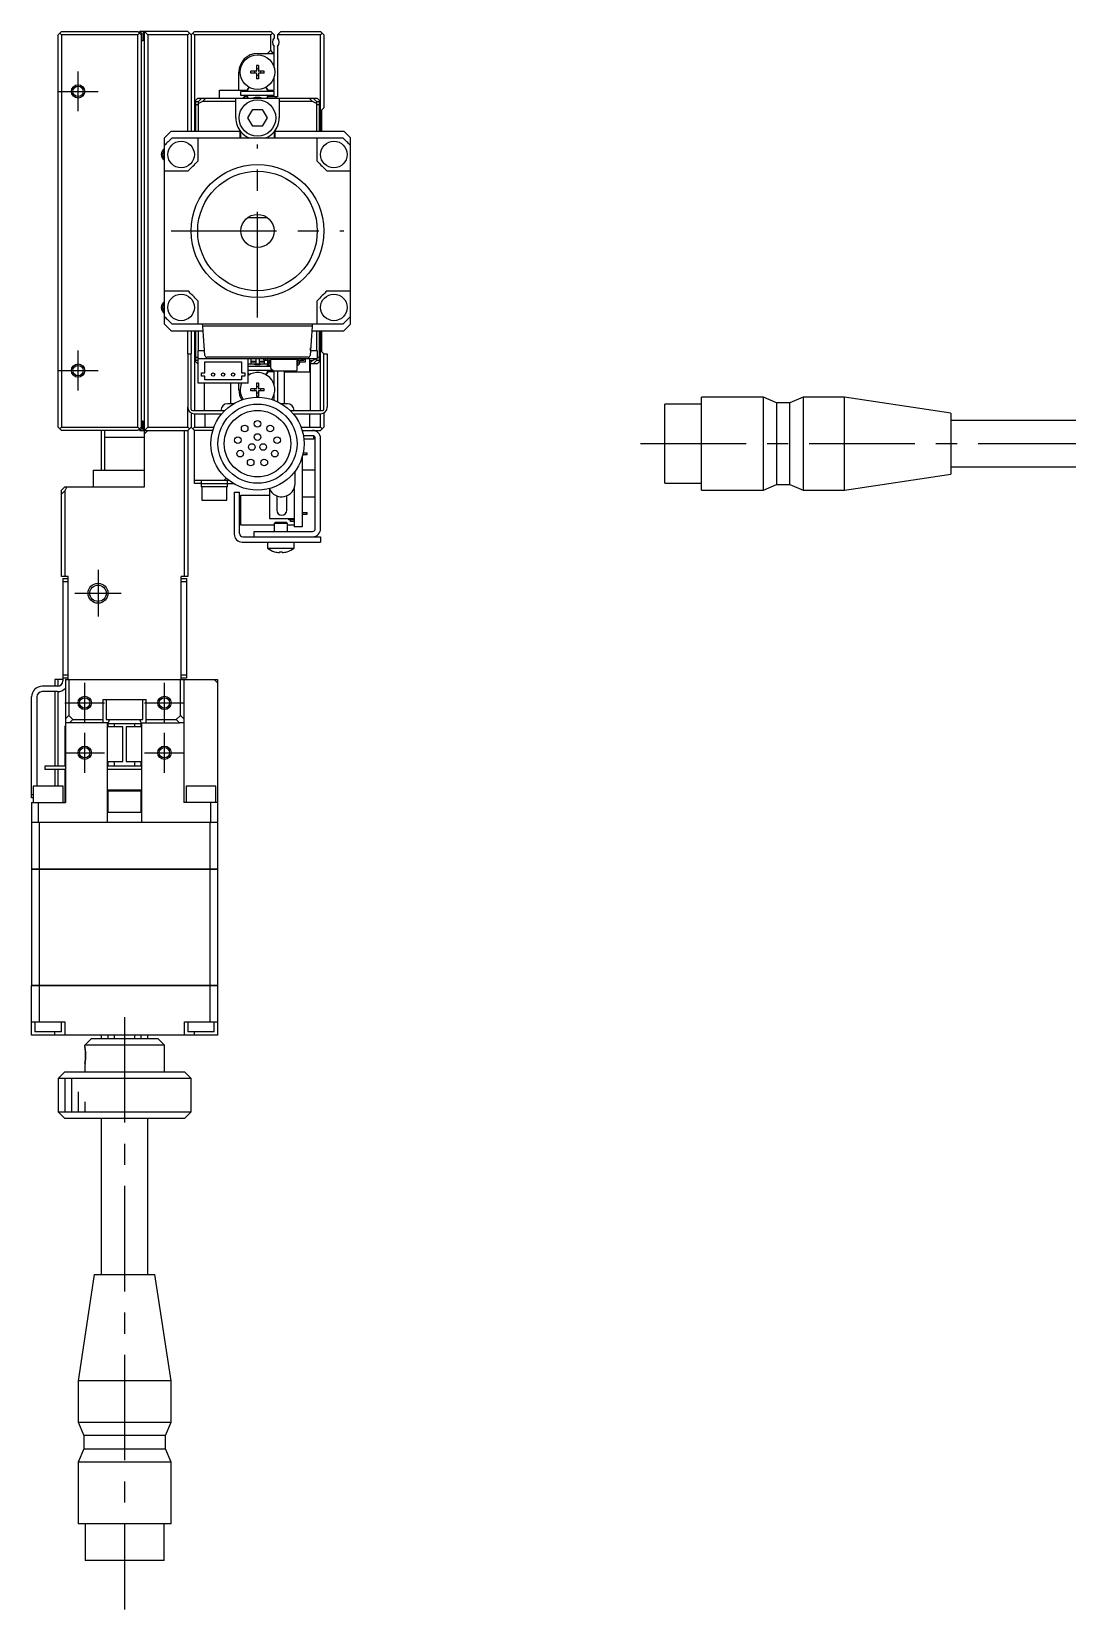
# Model space of a CAD drawing. Extents: x -1 to 743, y -8 to 429.
# Drawn here: x 399.3 to 555.2, y 95.5 to 332.9 of the extents above; entities that cross this region are included whole.
import ezdxf

# ---------------------------------------------------------------- set-up
doc = ezdxf.new("R2010")
doc.units = 0
doc.header["$LTSCALE"] = 0.5
doc.linetypes.add('CENTER', pattern=[50.8, 31.75, -6.35, 6.35, -6.35])
for name, color, linetype in [('MSM_CENTER', 1, 'CENTER'), ('MSM_CONTINUOUS', 7, 'CONTINUOUS'), ('MSM_NARROW', 5, 'CONTINUOUS')]:
    doc.layers.add(name, color=color, linetype=linetype)

msp = doc.modelspace()

# ---------------------------------------------------------------- linework, layer by layer
at = {"layer": 'MSM_CENTER'}
for p, q in [((406.309415, 320.907618), (406.309415, 326.907618)), ((403.309415, 323.907618), (409.309415, 323.907618)), ((433.309416, 289.907618), (433.309416, 315.907618)), ((420.309416, 302.907618), (446.309416, 302.907618)), ((406.309415, 278.907618), (406.309415, 284.907618)), ((403.309415, 281.907618), (409.309415, 281.907618)), ((633.826201, 270.907618), (488.826201, 270.907618)), ((409.309415, 251.907618), (409.309415, 244.907618)), ((405.809415, 248.407618), (412.809415, 248.407618)), ((407.309416, 228.907618), (407.309416, 234.907618)), ((419.309416, 228.907618), (419.309416, 234.907618)), ((404.309416, 231.907618), (410.309416, 231.907618)), ((416.309416, 231.907618), (422.309416, 231.907618)), ((407.309416, 221.407618), (407.309416, 227.407618)), ((419.309416, 221.407618), (419.309416, 227.407618)), ((404.309416, 224.407618), (410.309416, 224.407618)), ((416.309416, 224.407618), (422.309416, 224.407618)), ((413.309416, 184.636076), (413.309416, 95.528239))]:
    msp.add_line(p, q, dxfattribs=at)
at = {"layer": 'MSM_CONTINUOUS'}
for p, q in [((403.809415, 332.907618), (403.309415, 332.407618)), ((403.309415, 273.407618), (403.309415, 332.407618)), ((403.809415, 332.407618), (403.559415, 332.657618)), ((403.809415, 332.907618), (415.309415, 332.907618)), ((403.809415, 332.407618), (403.809415, 273.407618)), ((415.309415, 332.407618), (403.809415, 332.407618)), ((415.309415, 332.907618), (415.809415, 332.407618)), ((415.559415, 332.657618), (415.309415, 332.407618)), ((415.309415, 273.407618), (415.309415, 332.407618)), ((415.409415, 332.807618), (415.609415, 332.807618)), ((415.509415, 332.807618), (415.609415, 332.907618)), ((422.809415, 332.907618), (415.609415, 332.907618)), ((415.809415, 332.407618), (415.809415, 273.407618)), ((415.909415, 331.807618), (415.909415, 332.507618)), ((416.084415, 332.907618), (416.084415, 331.507618)), ((416.809415, 332.407618), (416.309415, 332.907618)), ((416.309415, 264.407618), (416.309415, 332.907618)), ((416.809415, 332.407618), (416.809415, 273.407618)), ((422.809415, 332.407618), (416.809415, 332.407618)), ((422.809415, 332.907618), (423.309415, 332.407618)), ((423.059415, 332.657618), (422.809415, 332.407618)), ((422.809415, 317.907618), (422.809415, 332.407618)), ((423.309415, 332.407618), (423.809415, 332.907618)), ((423.309415, 332.407618), (423.309415, 317.907618)), ((423.809415, 332.407618), (423.559415, 332.657618)), ((423.809415, 332.907618), (435.309415, 332.907618)), ((435.309415, 332.407618), (423.809415, 332.407618)), ((423.809415, 332.407618), (423.809415, 317.907618)), ((435.309415, 332.907618), (435.809415, 332.407618)), ((435.559415, 332.657618), (435.309415, 332.407618)), ((435.309415, 330.107618), (435.309415, 332.407618)), ((435.809415, 332.407618), (435.809415, 331.969056)), ((436.309415, 332.407618), (436.809415, 332.907618)), ((436.309415, 332.407618), (436.309415, 331.969056)), ((442.809415, 332.407618), (436.309415, 332.407618)), ((436.809415, 332.907618), (442.809415, 332.907618)), ((442.809415, 332.907618), (443.309415, 332.407618)), ((443.059415, 332.657618), (442.809415, 332.407618)), ((442.809415, 317.907618), (442.809415, 332.407618)), ((443.309415, 332.407618), (443.309415, 321.407618)), ((416.084415, 331.507618), (415.809415, 331.507618)), ((435.309415, 330.107618), (434.809415, 329.607618)), ((435.662968, 329.607618), (435.309415, 330.107618)), ((435.809415, 327.521761), (435.809415, 330.64618)), ((436.309415, 330.64618), (436.309415, 323.107618)), ((433.454415, 327.807618), (433.164415, 327.807618)), ((433.164415, 327.807618), (433.164415, 327.012618)), ((433.309415, 329.607618), (435.809415, 329.607618)), ((433.454415, 327.807618), (433.454415, 327.012618)), ((430.509415, 324.107618), (430.509415, 326.807618)), ((432.309415, 326.662618), (432.309415, 326.952618)), ((433.104415, 326.952618), (432.309415, 326.952618)), ((433.104415, 326.662618), (432.309415, 326.662618)), ((432.839408, 326.952618), (432.839408, 326.662618)), ((433.454415, 327.277625), (433.164415, 327.277625)), ((433.164415, 326.602618), (433.164415, 325.807618)), ((433.164415, 326.337612), (433.454415, 326.337612)), ((433.454415, 325.807618), (433.164415, 325.807618)), ((433.454415, 326.602618), (433.454415, 325.807618)), ((434.309415, 326.952618), (433.514415, 326.952618)), ((434.309415, 326.662618), (433.514415, 326.662618)), ((433.779421, 326.952618), (433.779421, 326.662618)), ((434.309415, 326.662618), (434.309415, 326.952618)), ((435.809415, 324.107618), (435.809415, 326.093475)), ((424.309415, 322.907618), (423.809415, 322.407618)), ((424.309415, 322.907618), (442.309415, 322.907618)), ((424.409414, 322.407618), (424.909414, 322.907618)), ((424.809415, 322.807619), (424.809415, 322.907618)), ((425.521786, 322.907618), (425.021786, 322.407618)), ((427.609415, 324.107618), (431.759344, 324.107618)), ((427.609415, 322.907618), (427.609415, 324.107618)), ((430.059415, 319.907618), (430.059415, 322.907618)), ((435.809415, 323.907618), (430.809415, 323.907618)), ((430.809415, 323.307618), (430.809415, 323.907618)), ((435.809415, 323.307618), (430.809415, 323.307618)), ((431.109415, 322.907618), (431.309415, 323.107618)), ((431.309415, 323.107618), (431.309415, 322.907618)), ((431.759344, 323.107618), (431.309415, 323.107618)), ((431.759344, 324.107618), (431.930355, 324.403819)), ((431.759344, 323.107618), (431.874814, 322.907618)), ((434.688474, 324.403819), (434.859485, 324.107618)), ((434.744015, 322.907618), (434.859485, 323.107618)), ((434.859485, 324.107618), (435.809415, 324.107618)), ((436.309415, 323.107618), (434.859485, 323.107618)), ((435.809415, 323.307618), (435.809415, 323.907618)), ((436.084415, 323.107618), (436.084415, 322.907618)), ((436.559415, 322.907618), (436.559415, 319.907618)), ((441.597043, 322.407618), (441.097043, 322.907618)), ((441.709416, 322.907618), (442.209416, 322.407618)), ((441.809415, 322.807619), (441.809415, 322.907618)), ((442.809415, 322.407618), (442.309415, 322.907618)), ((424.009415, 322.407618), (424.409414, 322.407618)), ((424.009415, 317.907618), (424.009415, 322.407618)), ((424.409414, 321.907618), (424.009415, 321.907618)), ((425.021786, 322.407618), (424.409414, 322.101431)), ((424.409414, 317.907618), (424.409414, 322.407618)), ((430.059415, 322.407618), (425.021786, 322.407618)), ((431.866039, 319.907618), (432.587727, 321.157618)), ((432.587727, 321.157618), (434.031102, 321.157618)), ((434.031102, 321.157618), (434.75279, 319.907618)), ((441.597043, 322.407618), (436.559415, 322.407618)), ((442.209416, 322.101432), (441.597043, 322.407618)), ((442.209416, 322.407618), (442.609415, 322.407618)), ((442.209416, 322.407618), (442.209416, 317.907618)), ((442.609415, 321.907618), (442.209416, 321.907618)), ((442.609415, 322.407618), (442.609415, 317.907618)), ((443.309415, 321.407618), (442.959415, 321.057618)), ((442.959415, 321.057618), (442.959415, 317.907618)), ((432.587727, 318.657618), (431.866039, 319.907618)), ((434.031102, 318.657618), (432.587727, 318.657618)), ((434.75279, 319.907618), (434.031102, 318.657618)), ((420.309416, 317.907618), (419.309416, 316.907618)), ((419.309416, 288.907618), (419.309416, 316.907618)), ((420.309416, 317.907618), (430.709416, 317.907618)), ((420.464183, 316.907618), (446.154648, 316.907618)), ((424.309416, 316.907618), (424.309416, 313.407618)), ((430.709416, 316.907618), (430.709416, 317.907618)), ((430.819938, 316.907618), (430.819938, 317.818359)), ((435.798893, 317.818361), (435.798893, 316.907618)), ((435.909416, 317.907618), (446.309416, 317.907618)), ((435.909416, 317.907618), (435.909416, 316.907618)), ((442.309416, 313.407618), (442.309416, 316.907618)), ((447.309416, 316.907618), (446.309416, 317.907618)), ((447.309416, 288.907618), (447.309416, 316.907618)), ((422.809416, 311.907618), (419.309416, 311.907618)), ((447.309416, 311.907618), (443.809416, 311.907618)), ((434.809416, 304.907618), (431.809416, 304.907618)), ((419.309416, 293.907618), (422.809416, 293.907618)), ((424.309416, 292.407618), (424.309416, 288.907618)), ((442.309416, 288.907618), (442.309416, 292.407618)), ((443.809416, 293.907618), (447.309416, 293.907618)), ((419.309416, 288.907618), (420.309416, 287.907618)), ((420.309416, 287.907618), (425.129342, 287.907618)), ((446.154648, 288.907618), (420.464183, 288.907618)), ((422.809415, 284.407618), (422.809415, 287.907618)), ((423.309415, 287.907618), (423.309415, 284.407618)), ((423.809415, 287.907618), (423.809415, 275.907618)), ((424.009415, 283.407618), (424.009415, 287.907618)), ((424.409414, 284.907618), (424.409414, 287.907618)), ((425.080394, 288.607618), (425.059416, 288.907618)), ((425.389535, 284.186691), (425.080394, 288.607618)), ((441.538438, 288.607618), (425.080394, 288.607618)), ((441.538438, 288.607618), (441.229296, 284.186691)), ((441.489489, 287.907618), (446.309416, 287.907618)), ((441.559416, 288.907618), (441.538438, 288.607618)), ((442.209416, 287.907618), (442.209416, 284.907618)), ((442.609415, 287.907618), (442.609415, 283.407618)), ((442.809415, 275.907618), (442.809415, 287.907618)), ((442.959415, 287.907618), (442.959415, 284.757618)), ((446.309416, 287.907618), (447.309416, 288.907618)), ((424.309414, 284.907618), (424.309414, 283.707618)), ((424.309414, 284.907618), (425.339123, 284.907618)), ((425.309414, 285.33248), (425.309414, 284.907618)), ((441.279708, 284.907618), (442.309414, 284.907618)), ((441.309414, 284.907618), (441.309414, 285.332423)), ((442.309414, 284.907618), (442.309414, 283.707618)), ((422.809416, 284.407618), (422.809416, 276.407618)), ((422.809416, 284.407618), (423.309416, 284.407618)), ((423.309416, 276.107618), (423.309416, 284.407618)), ((423.809415, 283.407618), (424.309415, 282.907618)), ((424.009415, 283.907618), (424.309414, 283.907618)), ((424.384414, 283.407618), (424.009415, 283.407618)), ((424.309414, 283.707618), (442.309414, 283.707618)), ((424.309415, 282.907618), (424.384414, 282.907618)), ((424.384414, 280.007618), (424.384414, 283.707618)), ((425.384414, 281.557618), (425.384414, 283.207618)), ((425.384414, 283.207618), (430.884414, 283.207618)), ((440.930027, 283.907618), (425.688804, 283.907618)), ((430.884414, 283.207618), (430.884414, 281.557618)), ((431.884414, 280.007618), (431.884414, 283.707618)), ((431.884414, 282.907618), (434.903083, 282.907618)), ((435.311914, 282.507618), (431.884414, 282.507618)), ((432.309414, 283.707618), (432.309414, 282.907618)), ((433.059414, 283.282618), (432.309414, 283.282618)), ((433.059414, 283.157618), (432.309414, 283.157618)), ((433.059414, 283.707618), (433.059414, 282.907618)), ((433.559414, 283.707618), (433.559414, 282.907618)), ((434.309414, 283.282618), (433.559414, 283.282618)), ((434.309414, 283.157618), (433.559414, 283.157618)), ((434.261914, 283.477618), (434.261914, 283.707618)), ((434.261914, 283.477618), (434.771914, 283.477618)), ((434.309414, 283.477618), (434.309414, 282.907618)), ((434.511914, 283.477618), (434.511914, 283.707618)), ((434.578309, 283.477618), (434.578309, 283.707618)), ((434.859485, 282.707618), (434.744015, 282.907618)), ((434.809414, 283.707618), (434.809414, 283.705481)), ((434.809414, 283.470321), (434.809414, 282.907618)), ((434.871914, 283.282618), (434.809414, 283.282618)), ((434.871914, 283.157618), (434.809414, 283.157618)), ((434.859485, 282.707618), (435.311914, 282.707618)), ((434.871914, 283.377618), (434.871914, 283.047618)), ((435.101914, 283.047618), (435.101914, 283.377618)), ((435.311914, 283.282618), (435.101914, 283.282618)), ((435.311914, 283.157618), (435.101914, 283.157618)), ((435.201914, 282.947618), (435.311914, 282.947618)), ((435.201914, 282.717618), (435.311914, 282.717618)), ((435.311914, 282.24904), (435.311914, 283.507618)), ((435.411914, 283.607618), (439.111914, 283.607618)), ((435.996914, 283.707618), (435.996914, 283.607618)), ((436.559417, 283.707618), (436.559417, 283.607618)), ((437.409414, 283.707618), (437.409414, 283.607618)), ((437.531914, 283.707618), (437.531914, 283.607618)), ((439.211914, 283.507618), (439.211914, 281.927618)), ((439.421914, 283.157618), (439.211914, 283.157618)), ((439.211914, 282.947618), (439.321914, 282.947618)), ((439.211914, 282.717618), (439.321914, 282.717618)), ((439.421914, 283.047618), (439.421914, 283.377618)), ((439.531914, 283.707618), (439.531914, 283.623586)), ((439.651914, 283.377618), (439.651914, 283.047618)), ((440.484414, 283.157618), (439.651914, 283.157618)), ((439.751914, 283.477618), (440.261914, 283.477618)), ((439.945518, 283.707618), (439.945518, 283.477618)), ((440.011914, 283.707618), (440.011914, 283.477618)), ((440.261914, 283.707618), (440.261914, 283.477618)), ((440.484414, 283.707618), (440.484414, 283.157618)), ((441.209414, 281.707618), (441.209414, 283.707618)), ((441.209414, 283.407618), (441.597043, 283.407618)), ((441.209414, 283.019989), (441.597043, 283.407618)), ((442.309415, 282.907618), (441.209414, 282.907618)), ((441.309416, 275.907618), (441.309416, 282.907618)), ((441.597043, 283.407618), (442.197043, 283.707618)), ((442.209416, 283.407618), (441.709416, 282.907618)), ((441.809415, 282.907618), (441.809415, 283.007617)), ((442.209416, 283.707618), (442.209416, 283.407618)), ((442.609415, 283.407618), (442.209416, 283.407618)), ((442.309414, 283.907618), (442.609415, 283.907618)), ((442.309415, 282.907618), (442.809415, 283.407618)), ((442.959415, 284.757618), (443.309415, 284.407618)), ((443.309416, 284.407618), (443.809416, 284.407618)), ((443.309416, 276.107618), (443.309416, 284.407618)), ((443.809416, 284.407618), (443.809416, 276.407618)), ((424.884414, 281.557618), (425.384414, 281.557618)), ((424.884414, 281.057618), (424.884414, 281.557618)), ((425.384414, 281.057618), (424.884414, 281.057618)), ((425.384414, 280.507618), (425.384414, 281.057618)), ((430.884414, 280.507618), (425.384414, 280.507618)), ((430.884414, 281.557618), (431.384414, 281.557618)), ((431.384414, 281.057618), (430.884414, 281.057618)), ((430.884414, 281.057618), (430.884414, 280.507618)), ((431.384414, 281.557618), (431.384414, 281.057618)), ((435.611914, 281.907618), (431.884414, 281.907618)), ((431.930355, 281.411418), (431.884414, 281.490991)), ((434.859485, 281.707618), (434.688474, 281.411418)), ((435.809415, 281.707618), (434.859485, 281.707618)), ((435.662624, 281.856908), (435.341203, 282.178329)), ((439.111914, 281.827618), (435.733335, 281.827618)), ((435.809415, 279.721761), (435.809415, 281.707618)), ((436.309415, 281.827618), (436.309415, 277.232174)), ((437.309416, 281.827618), (437.309416, 276.907618)), ((437.409414, 281.827618), (437.409414, 281.707618)), ((437.409414, 281.707618), (441.209414, 281.707618)), ((431.884414, 280.007618), (424.384414, 280.007618)), ((425.309416, 280.007618), (425.309416, 275.907618)), ((429.309416, 276.907618), (429.309416, 280.007618)), ((430.509415, 279.007618), (430.509415, 280.007618)), ((432.309415, 278.862618), (432.309415, 279.152618)), ((433.104415, 279.152618), (432.309415, 279.152618)), ((433.104415, 278.862618), (432.309415, 278.862618)), ((432.839408, 279.152618), (432.839408, 278.862618)), ((433.454415, 280.007618), (433.164415, 280.007618)), ((433.164415, 280.007618), (433.164415, 279.212618)), ((433.454415, 279.477625), (433.164415, 279.477625)), ((433.164415, 278.802618), (433.164415, 278.007618)), ((433.164415, 278.537612), (433.454415, 278.537612)), ((433.454415, 278.007618), (433.164415, 278.007618)), ((433.454415, 280.007618), (433.454415, 279.212618)), ((433.454415, 278.802618), (433.454415, 278.007618)), ((434.309415, 279.152618), (433.514415, 279.152618)), ((434.309415, 278.862618), (433.514415, 278.862618)), ((433.779421, 279.152618), (433.779421, 278.862618)), ((434.309415, 278.862618), (434.309415, 279.152618)), ((435.809415, 277.445967), (435.809415, 278.293475)), ((500.132463, 263.907618), (500.132463, 277.907618)), ((509.432463, 277.907618), (500.132463, 277.907618)), ((509.432463, 263.907618), (509.432463, 277.907618)), ((511.432463, 277.057618), (509.432463, 277.907618)), ((515.432463, 277.907618), (513.432463, 277.057618)), ((515.432463, 277.907618), (515.432463, 263.907618)), ((521.632463, 277.907618), (515.432463, 277.907618)), ((521.632463, 263.907618), (521.632463, 277.907618)), ((537.632463, 275.477618), (521.632463, 277.907618)), ((422.809415, 273.407618), (422.809415, 276.407618)), ((423.309415, 275.541593), (423.309415, 273.407618)), ((423.509416, 275.907618), (428.410436, 275.907618)), ((423.809415, 275.407618), (423.809415, 273.407618)), ((423.809416, 275.407618), (427.947513, 275.407618)), ((425.409416, 275.407618), (425.409416, 273.407618)), ((427.809416, 275.407618), (427.809416, 275.237745)), ((429.703864, 276.907618), (428.809416, 276.907618)), ((437.809416, 276.907618), (436.914967, 276.907618)), ((438.208395, 275.907618), (443.109416, 275.907618)), ((438.671318, 275.407618), (442.809416, 275.407618)), ((438.809416, 275.237745), (438.809416, 275.407618)), ((441.209416, 273.407618), (441.209416, 275.407618)), ((442.809415, 273.407618), (442.809415, 275.407618)), ((443.309415, 275.541592), (443.309415, 273.407618)), ((494.632463, 264.957618), (494.632463, 276.857618)), ((500.132463, 276.857618), (494.632463, 276.857618)), ((511.432463, 277.057618), (511.432463, 264.757618)), ((513.432463, 277.057618), (511.432463, 277.057618)), ((513.432463, 264.757618), (513.432463, 277.057618)), ((537.632463, 275.477618), (537.632463, 266.337618)), ((403.309415, 273.407618), (403.809415, 272.907618)), ((403.559415, 273.157618), (403.809415, 273.407618)), ((403.809415, 273.407618), (415.309415, 273.407618)), ((415.309415, 273.407618), (415.559415, 273.157618)), ((415.809415, 273.407618), (415.309415, 272.907618)), ((415.609415, 273.007618), (415.409415, 273.007618)), ((415.609415, 272.907618), (415.509415, 273.007618)), ((416.084415, 274.307618), (415.809415, 274.307618)), ((415.909415, 273.307618), (415.909415, 274.007618)), ((416.084415, 272.907618), (416.084415, 274.307618)), ((416.309415, 272.907618), (416.809415, 273.407618)), ((416.809415, 273.407618), (422.809415, 273.407618)), ((423.309415, 273.407618), (422.809415, 272.907618)), ((422.809415, 273.407618), (423.059415, 273.157618)), ((423.809415, 272.907618), (423.309415, 273.407618)), ((423.559415, 273.157618), (423.809415, 273.407618)), ((423.809415, 273.407618), (426.771067, 273.407618)), ((439.847764, 273.407618), (442.809415, 273.407618)), ((442.809415, 273.407618), (443.059415, 273.157618)), ((443.309415, 273.407618), (442.809415, 272.907618)), ((585.632463, 274.407618), (537.632463, 274.407618)), ((415.309415, 272.907618), (403.809415, 272.907618)), ((409.809415, 272.907618), (409.809415, 266.907618)), ((410.30941, 271.907618), (416.30942, 271.907618)), ((410.309415, 272.907618), (410.309415, 266.907618)), ((415.609415, 272.907618), (422.809415, 272.907618)), ((416.309415, 272.407618), (416.809415, 272.907618)), ((422.309415, 250.907618), (422.309415, 272.907618)), ((422.809415, 272.907618), (422.809415, 250.907618)), ((426.601212, 272.907618), (423.809415, 272.907618)), ((423.809415, 264.907618), (423.809415, 272.907618)), ((440.017619, 272.907618), (442.809415, 272.907618)), ((441.609415, 272.107618), (440.205791, 272.107618)), ((441.809415, 271.607618), (440.274328, 271.607618)), ((441.809415, 271.607618), (441.809415, 272.054028)), ((442.009415, 258.107618), (442.009415, 271.707618)), ((442.809415, 258.107618), (442.809415, 271.707618)), ((440.009415, 268.880302), (440.009415, 258.407618)), ((440.118187, 269.282618), (440.809415, 269.282618)), ((440.173043, 269.532618), (440.809415, 269.532618)), ((440.809415, 269.282618), (440.809415, 269.532618)), ((408.559415, 266.907618), (416.309415, 266.907618)), ((408.559415, 266.907618), (408.559415, 264.407618)), ((438.959415, 264.907618), (438.959415, 266.775124)), ((442.009415, 266.907618), (440.009415, 266.907618)), ((521.632463, 263.907618), (537.632463, 266.337618)), ((537.632463, 267.407618), (585.632463, 267.407618)), ((403.809415, 263.907618), (404.309415, 264.407618)), ((403.809415, 250.907618), (403.809415, 263.907618)), ((404.309415, 263.795246), (403.809415, 263.295246)), ((404.615601, 264.407618), (404.309415, 263.795246)), ((404.309415, 264.407618), (416.309415, 264.407618)), ((404.309415, 263.795246), (404.309415, 250.907618)), ((423.809415, 265.407618), (428.979289, 265.407618)), ((424.809415, 264.907618), (423.809415, 264.907618)), ((424.809415, 265.407618), (424.809415, 264.407618)), ((424.809415, 264.907616), (429.703868, 264.907616)), ((428.809415, 264.407618), (424.809415, 264.407618)), ((424.909415, 264.407618), (424.909415, 262.407618)), ((428.615985, 265.714189), (428.309415, 265.407618)), ((428.709415, 262.407618), (428.709415, 264.407618)), ((428.809415, 264.407618), (428.809415, 265.545716)), ((429.809415, 263.607618), (430.609415, 263.607618)), ((429.809415, 263.607618), (429.809415, 257.307618)), ((430.609415, 257.407618), (430.609415, 263.607618)), ((435.109415, 264.143004), (435.109415, 259.657618)), ((438.809415, 264.147684), (438.809415, 258.407618)), ((494.632463, 264.957618), (500.132463, 264.957618)), ((500.132463, 263.907618), (509.432463, 263.907618)), ((509.432463, 263.907618), (511.432463, 264.757618)), ((511.432463, 264.757618), (513.432463, 264.757618)), ((513.432463, 264.757618), (515.432463, 263.907618)), ((515.432463, 263.907618), (521.632463, 263.907618)), ((424.909415, 262.407618), (428.709415, 262.407618)), ((430.809415, 258.657618), (430.809415, 263.157618)), ((430.809415, 263.157618), (435.109415, 263.157618)), ((436.209415, 263.053569), (436.209415, 260.907618)), ((437.709415, 260.907618), (437.709415, 263.053569)), ((440.009415, 262.907618), (442.009415, 262.907618)), ((435.109415, 259.657618), (438.809415, 259.657618)), ((436.009415, 259.107618), (435.809415, 258.907618)), ((437.809415, 258.907618), (435.809415, 258.907618)), ((435.809415, 258.907618), (435.809415, 257.707638)), ((436.009415, 259.107618), (437.609415, 259.107618)), ((437.809415, 258.907618), (437.609415, 259.107618)), ((437.809415, 257.707638), (437.809415, 258.907618)), ((438.009415, 259.427618), (438.009415, 259.657618)), ((438.809415, 259.427618), (438.009415, 259.427618)), ((438.259415, 259.202618), (438.259415, 259.427618)), ((438.809415, 259.202618), (438.259415, 259.202618)), ((440.009415, 260.532618), (440.809415, 260.532618)), ((440.009415, 260.282618), (440.809415, 260.282618)), ((440.809415, 260.282618), (440.809415, 260.532618)), ((435.809415, 258.657618), (430.809415, 258.657618)), ((431.109415, 256.907618), (442.809415, 256.907618)), ((432.809415, 256.907618), (432.809415, 257.707618)), ((432.809415, 257.707618), (441.609415, 257.707618)), ((438.809415, 258.657618), (437.809415, 258.657618)), ((440.009415, 258.407618), (438.809415, 258.407618)), ((442.809415, 256.907618), (442.809415, 256.107618)), ((431.009415, 256.107618), (442.809415, 256.107618)), ((434.809415, 256.107618), (434.809415, 255.209619)), ((434.809415, 255.209619), (438.809415, 255.209619)), ((435.859415, 254.651886), (435.880706, 254.651886)), ((436.609415, 254.651886), (437.009415, 254.651886)), ((436.609415, 254.520143), (436.609415, 254.651886)), ((437.009415, 254.651886), (437.009415, 254.520143)), ((437.738123, 254.651886), (437.759415, 254.651886)), ((438.809415, 255.209619), (438.809415, 256.107618)), ((404.809415, 250.907618), (403.809415, 250.907618)), ((404.009415, 250.607618), (404.809415, 250.607618)), ((404.009415, 250.607618), (404.009415, 235.207618)), ((404.809415, 250.107618), (404.009415, 250.107618)), ((404.809415, 235.407618), (404.809415, 250.907618)), ((422.809415, 250.907618), (421.809415, 250.907618)), ((421.809415, 235.407618), (421.809415, 250.907618)), ((421.809415, 250.607618), (422.609415, 250.607618)), ((422.609415, 250.107618), (421.809415, 250.107618)), ((422.609415, 250.607618), (422.609415, 235.607618)), ((402.809416, 235.407618), (402.809416, 234.407618)), ((404.009415, 235.407618), (402.809416, 235.407618)), ((403.309416, 234.413893), (403.309416, 235.407618)), ((404.009415, 236.107618), (404.809415, 236.107618)), ((404.809415, 235.607618), (404.009415, 235.607618)), ((404.409414, 235.407618), (404.809413, 235.407618)), ((404.409414, 235.407618), (404.409414, 216.907618)), ((404.809415, 235.407618), (427.309416, 235.407618)), ((404.909414, 235.407618), (404.909414, 230.019991)), ((421.709416, 230.019991), (421.709416, 235.407618)), ((421.809415, 236.107618), (422.609415, 236.107618)), ((422.609415, 235.607618), (421.809415, 235.607618)), ((422.209416, 235.407618), (422.209416, 228.907617)), ((426.809416, 235.407618), (427.309416, 234.907618)), ((427.309416, 235.407618), (427.309416, 206.917618)), ((399.309415, 217.607618), (399.309415, 232.807618)), ((400.109415, 232.807618), (400.109415, 219.407618)), ((403.209415, 234.407618), (400.909415, 234.407618)), ((403.209415, 233.607618), (400.909415, 233.607618)), ((402.809416, 233.607618), (402.809416, 222.407618)), ((403.309416, 222.407618), (403.309416, 233.610746)), ((410.059415, 232.407618), (410.059415, 228.907618)), ((410.059415, 232.407618), (416.559415, 232.407618)), ((410.559415, 232.407618), (410.559415, 229.407618)), ((416.059415, 229.407618), (416.059415, 232.407618)), ((416.559415, 228.907618), (416.559415, 232.407618)), ((404.309414, 228.407618), (404.309414, 222.407618)), ((404.409414, 228.407618), (404.309414, 228.407618)), ((404.409414, 229.519991), (404.909414, 230.019991)), ((405.021786, 228.907618), (404.409414, 228.907616)), ((404.909414, 230.019991), (405.521786, 229.407618)), ((405.521786, 229.407618), (405.021786, 228.907618)), ((410.819938, 228.907618), (405.021786, 228.907618)), ((405.521786, 229.407618), (410.059415, 229.407618)), ((410.559415, 229.407618), (416.059415, 229.407618)), ((410.709416, 228.907618), (410.709416, 213.907618)), ((410.709416, 228.807618), (415.909416, 228.807618)), ((410.809416, 228.407618), (410.709416, 228.407618)), ((413.059415, 228.307618), (410.709416, 228.307618)), ((410.809416, 228.807618), (410.809416, 228.307618)), ((411.029804, 229.407967), (410.819938, 228.907618)), ((411.809416, 228.307618), (411.809416, 228.807618)), ((413.059415, 223.107618), (413.059415, 228.307618)), ((413.559415, 228.307618), (413.559415, 223.107618)), ((415.909416, 228.307618), (413.559415, 228.307618)), ((414.809416, 228.807618), (414.809416, 228.307618)), ((415.798893, 228.907618), (415.589069, 229.407891)), ((415.798893, 228.907618), (421.597043, 228.907618)), ((415.809416, 228.307618), (415.809416, 228.807618)), ((415.909416, 228.407618), (415.809416, 228.407618)), ((415.909416, 213.907618), (415.909416, 228.907618)), ((416.559415, 229.407618), (421.097043, 229.407618)), ((421.097043, 229.407618), (421.709416, 230.019991)), ((421.597043, 228.907618), (421.097043, 229.407618)), ((422.209416, 228.907617), (421.597043, 228.907618)), ((421.709416, 230.019991), (422.209416, 229.519991)), ((422.209416, 228.907616), (422.209416, 216.907618)), ((404.409414, 222.407618), (401.309416, 222.407618)), ((401.309416, 222.407618), (401.309416, 221.907618)), ((404.409414, 221.907618), (401.309416, 221.907618)), ((402.809416, 221.907618), (402.809416, 219.407618)), ((403.309416, 219.407618), (403.309416, 221.907618)), ((404.309414, 221.907618), (404.309414, 216.907618)), ((410.709416, 223.107618), (413.059415, 223.107618)), ((415.909416, 222.407618), (410.709416, 222.407618)), ((415.909416, 221.907618), (410.709416, 221.907618)), ((410.809416, 223.107618), (410.809416, 222.407618)), ((411.809416, 222.407618), (411.809416, 223.107618)), ((413.559415, 223.107618), (415.909416, 223.107618)), ((414.809416, 223.107618), (414.809416, 222.407618)), ((415.809416, 222.407618), (415.809416, 223.107618)), ((404.059416, 219.407618), (399.559416, 219.407618)), ((399.559416, 219.407618), (399.559416, 216.907618)), ((404.059416, 216.907618), (404.059416, 219.407618)), ((410.709416, 218.807618), (415.909416, 218.807618)), ((415.909416, 218.607618), (410.709416, 218.607618)), ((410.809416, 218.607618), (410.809416, 215.407618)), ((415.809416, 215.407618), (415.809416, 218.607618)), ((427.059416, 219.407618), (422.559416, 219.407618)), ((422.559416, 219.407618), (422.559416, 216.907618)), ((427.059416, 216.907618), (427.059416, 219.407618)), ((399.309415, 218.107618), (399.559416, 218.107618)), ((399.559416, 217.607618), (399.309415, 217.607618)), ((399.309416, 216.907618), (404.409414, 216.907618)), ((399.309416, 216.907618), (399.309416, 206.917618)), ((400.309416, 216.907618), (400.309416, 213.907618)), ((427.309416, 216.907618), (422.209416, 216.907618)), ((426.309416, 213.907618), (426.309416, 216.907618)), ((427.309416, 213.907618), (399.309416, 213.907618)), ((400.464183, 213.907618), (400.464183, 206.917618)), ((415.909416, 215.407618), (410.709416, 215.407618)), ((426.154648, 213.907618), (426.154648, 206.917618)), ((399.309416, 206.917618), (427.309416, 206.917618)), ((399.309416, 206.907618), (399.309416, 189.417618)), ((427.309416, 206.907618), (399.309416, 206.907618)), ((399.319416, 206.907618), (399.319416, 206.917618)), ((400.464183, 206.907618), (400.464183, 189.417618)), ((400.468076, 206.907618), (400.468076, 206.917618)), ((426.150755, 206.907618), (426.150755, 206.917618)), ((426.154648, 206.907618), (426.154648, 189.417618)), ((427.299416, 206.907618), (427.299416, 206.917618)), ((427.309416, 206.907618), (427.309416, 189.417618)), ((399.309416, 189.417618), (427.309416, 189.417618)), ((427.309416, 189.407618), (399.309416, 189.407618)), ((399.309416, 181.907618), (399.309416, 189.407618)), ((399.319416, 189.407618), (399.319416, 189.417618)), ((400.464183, 189.407618), (400.464183, 183.907618)), ((400.468076, 189.407618), (400.468076, 189.417618)), ((426.150755, 189.407618), (426.150755, 189.417618)), ((426.154648, 189.407618), (426.154648, 183.907618)), ((427.299416, 189.407618), (427.299416, 189.417618)), ((427.309416, 189.407618), (427.309416, 181.907618)), ((399.309416, 183.907618), (404.309416, 183.907618)), ((399.809416, 183.907618), (399.809416, 182.407618)), ((403.809416, 182.407618), (403.809416, 183.907618)), ((404.309416, 183.907618), (404.309416, 181.907618)), ((422.309416, 183.907618), (427.309416, 183.907618)), ((422.309416, 181.907618), (422.309416, 183.907618)), ((422.809416, 183.907618), (422.809416, 182.407618)), ((426.809416, 182.407618), (426.809416, 183.907618)), ((427.309416, 181.907618), (399.309416, 181.907618)), ((403.809416, 182.407618), (399.809416, 182.407618)), ((402.809416, 181.907618), (402.809416, 182.407618)), ((407.309416, 180.407618), (408.309416, 181.407618)), ((408.309416, 181.407618), (418.309416, 181.407618)), ((409.809416, 181.907618), (409.809416, 181.407618)), ((410.809416, 181.907618), (410.809416, 181.407618)), ((411.809416, 181.407618), (411.809416, 181.907618)), ((414.809416, 181.907618), (414.809416, 181.407618)), ((415.809416, 181.407618), (415.809416, 181.907618)), ((416.809416, 181.407618), (416.809416, 181.907618)), ((418.309416, 181.407618), (419.309416, 180.407618)), ((426.809416, 182.407618), (422.809416, 182.407618)), ((423.809416, 181.907618), (423.809416, 182.407618)), ((419.309416, 180.407618), (407.309416, 180.407618)), ((407.309416, 180.157618), (407.309675, 180.156371)), ((419.309416, 176.407618), (419.309416, 180.407618)), ((404.309416, 176.407618), (403.309416, 175.407618)), ((404.309416, 176.407618), (422.309416, 176.407618)), ((407.309416, 177.407623), (407.309416, 176.407618)), ((423.309416, 175.407618), (422.309416, 176.407618)), ((423.309416, 175.407618), (403.309416, 175.407618)), ((403.309416, 175.407618), (403.309416, 170.407618)), ((423.309416, 170.407618), (423.309416, 175.407618)), ((403.309416, 170.407618), (423.309416, 170.407618)), ((403.309416, 170.407618), (404.309416, 169.407618)), ((422.309416, 169.407618), (404.309416, 169.407618)), ((409.809416, 169.407618), (409.809416, 145.907618)), ((416.809416, 145.907618), (416.809416, 169.407618)), ((422.309416, 169.407618), (423.309416, 170.407618)), ((408.739416, 145.907618), (406.309416, 129.907618)), ((408.739416, 145.907618), (417.879416, 145.907618)), ((420.309416, 129.907618), (417.879416, 145.907618)), ((420.309416, 129.907618), (406.309416, 129.907618)), ((406.309416, 129.907618), (406.309416, 123.707618)), ((420.309416, 123.707618), (420.309416, 129.907618)), ((406.309416, 123.707618), (420.309416, 123.707618)), ((406.309416, 123.707618), (407.159416, 121.707618)), ((419.459416, 121.707618), (420.309416, 123.707618)), ((419.459416, 121.707618), (407.159416, 121.707618)), ((407.159416, 121.707618), (407.159416, 119.707618)), ((419.459416, 119.707618), (419.459416, 121.707618)), ((407.159416, 119.707618), (406.309416, 117.707618)), ((407.159416, 119.707618), (419.459416, 119.707618)), ((420.309416, 117.707618), (419.459416, 119.707618)), ((420.309416, 117.707618), (406.309416, 117.707618)), ((406.309416, 117.707618), (406.309416, 108.407618)), ((420.309416, 108.407618), (420.309416, 117.707618)), ((420.309416, 108.407618), (406.309416, 108.407618)), ((407.359416, 108.407618), (407.359416, 102.907618)), ((419.259416, 102.907618), (419.259416, 108.407618)), ((419.259416, 102.907618), (407.359416, 102.907618))]:
    msp.add_line(p, q, dxfattribs=at)
for centre, radius in [((433.309415, 326.807618), 2.6), ((406.309415, 323.907618), 0.7835), ((433.309415, 319.907618), 2.75), ((421.809416, 314.407618), 2), ((444.809416, 314.407618), 2), ((433.309416, 302.907618), 10), ((433.309416, 302.907618), 9), ((433.309416, 302.907618), 2.5), ((421.809416, 291.407618), 2), ((444.809416, 291.407618), 2), ((406.309415, 281.907618), 0.7835), ((426.634414, 281.307618), 0.25), ((428.134414, 281.307618), 0.25), ((429.634414, 281.307618), 0.25), ((433.309416, 270.907618), 7), ((433.309416, 270.907618), 5.95), ((433.309416, 270.907618), 5), ((431.381053, 273.205752), 0.5), ((433.309416, 273.907618), 0.5), ((435.237778, 273.205752), 0.5), ((430.354992, 271.428563), 0.5), ((432.44339, 270.407618), 0.5), ((433.309416, 271.907618), 0.5), ((434.175441, 270.407618), 0.5), ((436.263839, 271.428563), 0.5), ((430.711339, 269.407618), 0.5), ((432.283355, 268.08854), 0.5), ((434.335476, 268.08854), 0.5), ((435.907492, 269.407618), 0.5), ((409.309415, 248.407618), 1.2295), ((407.309416, 231.907618), 0.7835), ((419.309416, 231.907618), 0.7835), ((407.309416, 224.407618), 0.7835), ((419.309416, 224.407618), 0.7835)]:
    msp.add_circle(centre, radius, dxfattribs=at)
for centre, radius, start, end in [((415.609415, 332.507618), 0.3, 0, 90), ((415.609415, 331.807618), 0.3, 311.810315, 0), ((436.559415, 331.307618), 1, 138.590378, 221.409622), ((435.559415, 331.307618), 1, 318.590378, 41.409622), ((433.309415, 326.807618), 2.8, 90, 180), ((433.104415, 327.012618), 0.06, 270, 0), ((433.104415, 326.602618), 0.06, 0, 90), ((433.514415, 327.012618), 0.06, 180, 270), ((433.514415, 326.602618), 0.06, 90, 180), ((433.309415, 323.607617), 1.5875, 143.802745, 169.10691), ((433.309415, 323.607617), 1.5875, 190.893016, 206.164144), ((433.424415, 323.492618), 1.75, 142.994029, 148.621726), ((433.309415, 320.407618), 2.6, 74.057631, 105.94236004), ((433.309415, 323.607617), 1.5875, 10.89309, 36.197255), ((433.194415, 323.492618), 1.75, 31.378274, 37.005971), ((433.309415, 323.607617), 1.5875, 333.835856, 349.106984), ((433.309415, 319.907618), 3.25, 180, 220.004596), ((433.309415, 319.907618), 3.25, 319.995459, 0), ((433.309416, 302.907618), 19, 132.536898, 137.463102), ((433.309558, 319.907814), 3.250236, 220.005608, 247.386449), ((433.30924, 319.907856), 3.250287, 292.605695, 319.994227), ((433.309416, 302.907618), 19, 42.536898, 47.463102), ((419.809415, 314.407618), 0.7835, 129.65481256, 230.34518744), ((410.145337, 326.071697), 19, 311.799844, 318.200156), ((456.473494, 326.071697), 19, 221.799844, 228.200156), ((419.809415, 291.407618), 0.7835, 129.65481256, 230.34518744), ((410.145337, 279.74354), 19, 41.799844, 48.200156), ((456.473494, 279.74354), 19, 131.799844, 138.200156), ((433.309416, 302.907618), 19, 222.536898, 227.463102), ((433.309416, 302.907618), 19, 312.536898, 317.463102), ((425.688804, 284.207618), 0.3, 184, 270), ((433.309415, 285.407618), 2.6, 254.057631, 285.942369), ((433.309415, 282.207617), 1.5875, 10.89309, 26.164224), ((434.771914, 283.377618), 0.33, 0, 90), ((434.771914, 283.377618), 0.1, 0, 90), ((435.201914, 283.047618), 0.33, 180, 270), ((435.201914, 283.047618), 0.1, 180, 270), ((435.411914, 283.507618), 0.1, 90, 180), ((439.111914, 283.507618), 0.1, 0, 90), ((439.321914, 283.047618), 0.1, 270, 0), ((439.321914, 283.047618), 0.33, 270, 0), ((439.751914, 283.377618), 0.33, 90, 180), ((439.751914, 283.377618), 0.1, 90, 180), ((440.930027, 284.207618), 0.3, 270, 356), ((433.309415, 282.207617), 1.5875, 206.150636, 216.197192), ((433.309415, 279.007618), 2.6, 326.300084, 123.23518272), ((433.424415, 282.322618), 1.75, 211.378274, 217.005971), ((433.309415, 282.207617), 1.5875, 323.802808, 349.106984), ((433.194415, 282.322618), 1.75, 322.994029, 328.621726), ((435.411914, 282.24904), 0.1, 180, 225), ((435.733335, 281.927618), 0.1, 225, 270), ((439.111914, 281.927618), 0.1, 270, 0), ((433.309415, 279.007618), 2.8, 180, 212.617037), ((433.309415, 279.007618), 2.6, 157.380135, 213.69990767), ((433.104415, 279.212618), 0.06, 270, 0), ((433.104415, 278.802618), 0.06, 0, 90), ((433.514415, 279.212618), 0.06, 180, 270), ((433.514415, 278.802618), 0.06, 90, 180), ((423.809416, 276.407618), 1, 180, 270), ((423.509416, 276.107618), 0.2, 180, 270), ((428.809416, 275.907618), 1, 90, 180), ((437.809416, 275.907618), 1, 0, 90), ((442.809416, 276.407618), 1, 270, 0), ((443.109416, 276.107618), 0.2, 270, 0), ((415.609415, 273.307618), 0.3, 270, 0), ((415.609415, 274.007618), 0.3, 0, 48.189685), ((441.609415, 271.707618), 1.2, 0, 90), ((441.609415, 271.707618), 0.4, 0, 90), ((428.809416, 266.907618), 1, 208.998818, 233.130031), ((437.809416, 266.907618), 1, 305.731739, 331.001182), ((436.959415, 264.907618), 2, 202.462315, 0), ((436.959415, 260.907618), 0.75, 180, 0), ((431.009415, 257.307618), 1.2, 180, 270), ((431.109415, 257.407618), 0.5, 180, 270), ((441.609415, 258.107618), 1.2, 270, 0), ((441.609415, 258.107618), 0.4, 270, 0), ((436.809415, 257.707618), 3.2, 231.317813, 252.729995), ((436.809415, 257.707618), 3.193744, 253.094742, 266.40965), ((436.809415, 257.707618), 3.193744, 273.59035, 286.905258), ((436.809415, 257.707618), 3.2, 287.270005, 308.682187), ((403.209415, 235.207618), 0.8, 270, 0), ((400.909415, 232.807618), 1.6, 90, 180), ((400.909415, 232.807618), 0.8, 90, 180), ((403.209415, 235.207618), 1.6, 270, 318.590324), ((401.440523, 178.907618), 6.000533, 347.976385, 12.023615)]:
    msp.add_arc(centre, radius, start, end, dxfattribs=at)
at = {"layer": 'MSM_NARROW'}
for p, q in [((407.364568, 177.646192), (407.309416, 177.407623)), ((404.309416, 175.407618), (404.309416, 170.407618)), ((405.309416, 175.407618), (405.309416, 170.407618)), ((406.309416, 173.407618), (406.309416, 170.407618)), ((407.309416, 171.907618), (407.309416, 170.407618))]:
    msp.add_line(p, q, dxfattribs=at)
for centre, radius in [((406.309415, 323.907618), 1), ((406.309415, 281.907618), 1), ((409.309415, 248.407618), 1.5), ((407.309416, 231.907618), 1), ((419.309416, 231.907618), 1), ((407.309416, 224.407618), 1), ((419.309416, 224.407618), 1)]:
    msp.add_circle(centre, radius, dxfattribs=at)
for centre, radius, start, end in [((419.809415, 314.407618), 1, 119.99993384, 240.00006616), ((419.809415, 291.407618), 1, 119.99993384, 240.00006616), ((401.520666, 178.910736), 5.979152, 347.79019, 14.49819)]:
    msp.add_arc(centre, radius, start, end, dxfattribs=at)

doc.saveas('drawing.dxf')
